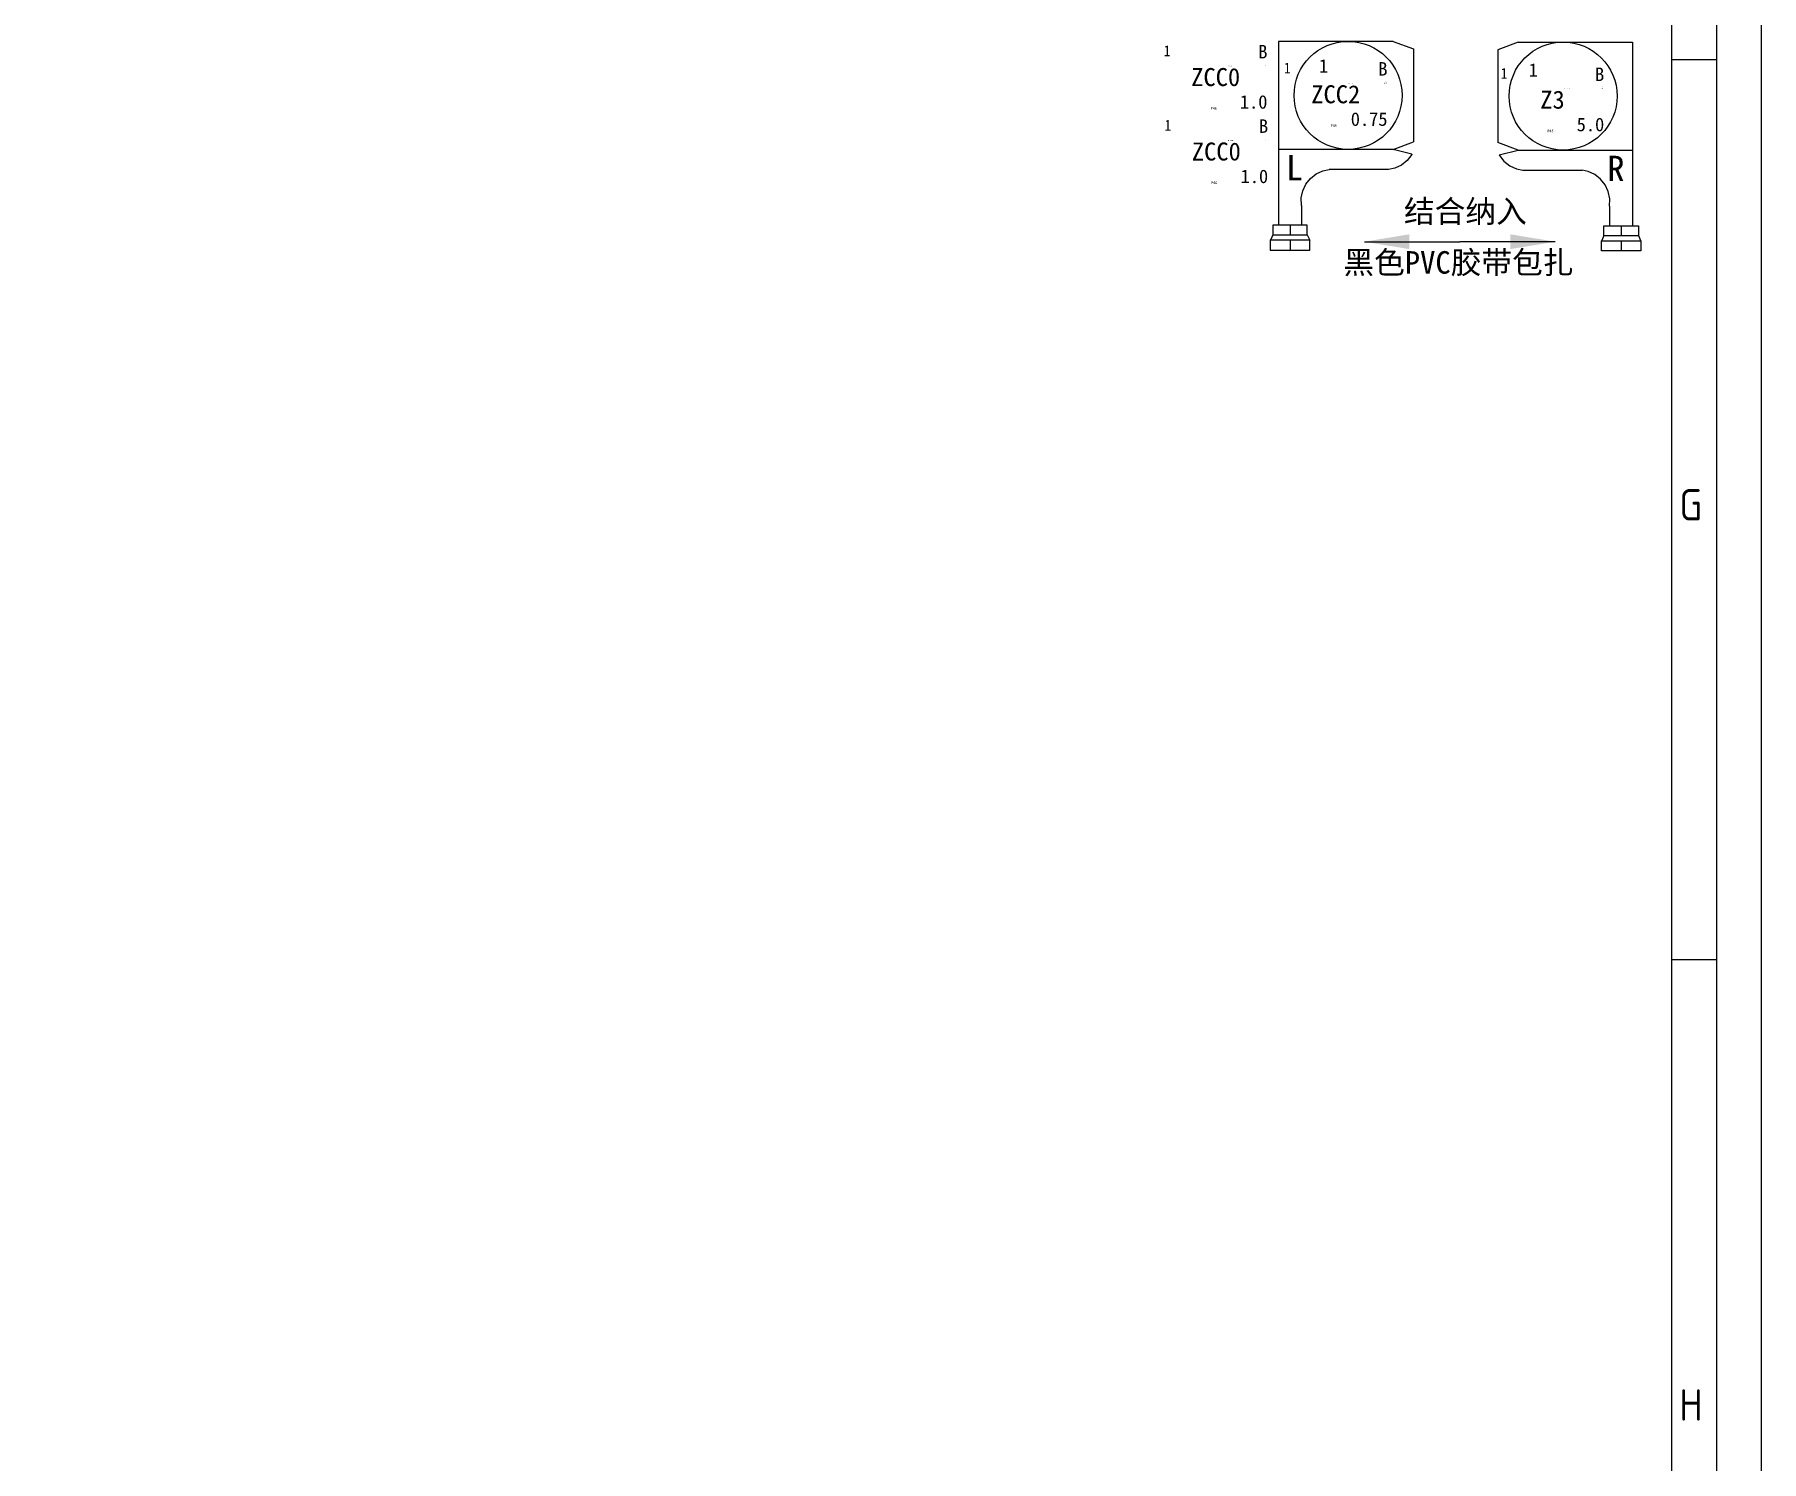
# Model space of a CAD drawing. Header units: millimetres. Extents: x -2653 to 6698, y -4403 to -42.
# Drawn here: x 811.7 to 1003.6, y -1098 to -939.5 of the extents above; entities that cross this region are included whole.
import ezdxf
from ezdxf.enums import TextEntityAlignment as Align

# ---------------------------------------------------------------- set-up
doc = ezdxf.new("R2010")
doc.units = ezdxf.units.MM
doc.header["$MEASUREMENT"] = 0
for name, color, linetype in [('4', 4, 'Continuous'), ('DIM', 6, 'Continuous'), ('文字', 3, 'Continuous'), ('轮廓线', 7, 'Continuous')]:
    doc.layers.add(name, color=color, linetype=linetype)
for name, color, linetype, plot in [('隐藏-剥皮长度', 2, 'Continuous', False), ('隐藏-加余量', 1, 'Continuous', False), ('隐藏-备注', 1, 'Continuous', False), ('隐藏-孔位', 1, 'Continuous', False), ('隐藏-对应端子', 2, 'Continuous', False), ('隐藏-规格', 1, 'Continuous', False), ('隐藏-辅助信息', 3, 'Continuous', False), ('隐藏-防水栓', 2, 'Continuous', False)]:
    doc.layers.add(name, color=color, linetype=linetype, plot=plot)
doc.styles.add('4eff5b8b_GB2312_Style', font='', dxfattribs={"height": 2.5})
doc.styles.add('CL', font='', dxfattribs={"height": 2})
doc.styles.add('GBHZ', font='gbenor.shx', dxfattribs={"bigfont": 'gbcbig.shx'})
doc.styles.get("Standard").update_dxf_attribs({"font": 'txt', "bigfont": 'gbcbig.shx'})
doc.styles.add('灯泡', font='', dxfattribs={"width": 0.7})
doc.styles.get('4eff5b8b_GB2312_Style').set_extended_font_data('SimSun')
doc.styles.get('CL').set_extended_font_data('SimSun')
doc.styles.get('灯泡').set_extended_font_data('NSimSun')
doc.dimstyles.new('中线标注', dxfattribs={"dimtxt": 2.5, "dimasz": 2, "dimexe": 1.25, "dimexo": 0.1, "dimtad": 0, "dimtoh": 1, "dimdec": 1, "dimdsep": 46, "dimtxsty": 'Standard', "dimcen": 3, "dimclre": 256, "dimclrt": 256, "dimadec": 0, "dimazin": 2, "dimtfac": 1, "dimtmove": 0, "dimatfit": 3, "dimfxl": 1, "dimarcsym": 0})

# ---------------------------------------------------------------- blocks, each defined once
blk = doc.blocks.new('电线2')
at = {"layer": '轮廓线', "color": 7, "style": 'CL', "flags": 4}
for tag, p in [('颜色', (5.88, 2.8)), ('线径', (5.88, -2.78))]:
    blk.add_attdef(tag, text='', height=1.5, dxfattribs=at).set_placement(p, align=Align.MIDDLE_RIGHT)
blk.add_attdef('线号', text='', height=2, dxfattribs=at).set_placement((0.13, -0.02), align=Align.MIDDLE_CENTER)
at = {"layer": '隐藏-剥皮长度', "color": 2, "style": 'CL', "width": 0.9, "flags": 4}
blk.add_attdef('剥皮', text='', height=0.1, dxfattribs=at).set_placement((5.74, 1.22), align=Align.MIDDLE_RIGHT)
at = {"layer": '隐藏-加余量', "color": 1, "style": 'CL', "width": 0.9, "flags": 4}
blk.add_attdef('加余量', text='', height=0.1, dxfattribs=at).set_placement((5.74, 1.36), align=Align.MIDDLE_RIGHT)
at = {"layer": '隐藏-备注', "color": 1, "style": 'CL', "width": 0.9, "flags": 5}
blk.add_attdef('备注', text='', height=0.1, dxfattribs=at).set_placement((3.7, -1.38), align=Align.MIDDLE_CENTER)
at = {"layer": '隐藏-孔位', "color": 6, "style": 'CL', "width": 0.9, "flags": 4}
blk.add_attdef('孔位', text='', height=1.2, dxfattribs=at).set_placement((-5.62, 2.91), align=Align.MIDDLE_LEFT)
at = {"layer": '隐藏-对应端子', "color": 2, "style": 'CL', "width": 0.9, "flags": 4}
blk.add_attdef('对应簧片', text='', height=0.1, dxfattribs=at).set_placement((2.06, 1.21), align=Align.MIDDLE_RIGHT)
at = {"layer": '隐藏-规格', "color": 1, "style": 'CL', "width": 0.9, "flags": 5}
blk.add_attdef('规格', text='', height=0.2, dxfattribs=at).set_placement((5.74, -1.39), align=Align.MIDDLE_RIGHT)
at = {"layer": '隐藏-辅助信息', "color": 3, "style": 'CL', "width": 0.9, "flags": 5}
for tag, p in [('供方编码', (3.7, 1.24)), ('编码', (3.7, 1.37))]:
    blk.add_attdef(tag, text='', height=0.1, dxfattribs=at).set_placement(p, align=Align.MIDDLE_CENTER)
at = {"layer": '隐藏-辅助信息', "color": 2, "style": 'CL', "width": 0.9, "flags": 5}
for tag, p in [('辅助', (3.7, 1.51)), ('标识管', (3.7, -1.14))]:
    blk.add_attdef(tag, text='', height=0.1, dxfattribs=at).set_placement(p, align=Align.MIDDLE_CENTER)
at = {"layer": '隐藏-辅助信息', "color": 3, "style": 'CL', "width": 0.9, "flags": 5}
for tag, p in [('线种', (2.06, -1.26)), ('工位', (2.06, -1.38))]:
    blk.add_attdef(tag, text='', height=0.1, dxfattribs=at).set_placement(p, align=Align.MIDDLE_RIGHT)
at = {"layer": '隐藏-辅助信息', "color": 1, "style": 'CL', "width": 0.9, "flags": 5}
blk.add_attdef('选项', text='', height=0.1, dxfattribs=at).set_placement((3.7, -1.26), align=Align.MIDDLE_CENTER)
at = {"layer": '隐藏-辅助信息', "color": 4, "style": 'CL', "width": 0.9, "flags": 4}
blk.add_attdef('位置', text='', height=0.3, dxfattribs=at).set_placement((-0.09, -3.49), align=Align.MIDDLE_CENTER)
at = {"layer": '隐藏-防水栓', "color": 2, "style": 'CL', "width": 0.9, "flags": 4}
blk.add_attdef('防水栓', text='', height=0.1, dxfattribs=at).set_placement((2.06, 1.36), align=Align.MIDDLE_RIGHT)
blk = doc.blocks.new('ST710591-3')
at = {"color": 0, "linetype": 'Continuous', "lineweight": -3}
for p, q in [((126.6, 41.61), (124.34, 40.76)), ((124.34, 40.76), (124.34, 30.46)), ((126.6, 41.61), (139.32, 41.61)), ((139.32, 41.61), (139.32, 21.18)), ((126.6, 29.61), (124.34, 30.46)), ((124.5, 29.09), (126.6, 29.61)), ((124.5, 29.09), (124.53, 29.02)), ((124.53, 29.02), (125.03, 28.38)), ((126.6, 29.61), (139.32, 29.61)), ((125.03, 28.38), (125.68, 27.87)), ((125.68, 27.87), (126.41, 27.53)), ((126.41, 27.53), (127.11, 27.38)), ((127.11, 27.38), (133.7, 27.38)), ((134.39, 27.23), (133.7, 27.38)), ((135.13, 26.88), (134.39, 27.23)), ((135.77, 26.38), (135.13, 26.88)), ((136.28, 25.73), (135.77, 26.38)), ((136.62, 25), (136.28, 25.73)), ((136.79, 24.2), (136.62, 25)), ((136.77, 23.39), (136.79, 24.2)), ((136.77, 23.39), (136.77, 21.18)), ((136.13, 20.1), (136.13, 21.18)), ((136.13, 21.18), (139.97, 21.18)), ((138.05, 21.18), (138.05, 20.1)), ((139.97, 21.18), (139.97, 20.1)), ((135.9, 19.58), (135.86, 19.53)), ((135.86, 18.4), (135.86, 19.53)), ((135.86, 19.53), (140.25, 19.53)), ((136.14, 20.12), (135.9, 19.58)), ((139.97, 20.1), (136.13, 20.1)), ((138.05, 19.53), (138.05, 18.4)), ((139.96, 20.11), (140.2, 19.58)), ((139.97, 20.1), (139.97, 20.1)), ((140.2, 19.58), (140.25, 19.53)), ((140.25, 19.53), (140.25, 18.4)), ((140.25, 18.4), (135.86, 18.4))]:
    blk.add_line(p, q, dxfattribs=at)
at = {"lineweight": -3}
blk.add_circle((131.6, 35.61), 6, dxfattribs=at)
at = {"color": 0, "linetype": 'Continuous', "lineweight": -3, "style": '4eff5b8b_GB2312_Style'}
blk.add_text('R', height=2.8, dxfattribs=at).set_placement((136.51, 26.18))
at = {"lineweight": -3, "insert": (128.8, 37.75), "char_height": 1.5, "width": 2.2473, "attachment_point": 9}
blk.add_mtext('{\\fSimSun|b0|i0|c134|p2;1}', dxfattribs=at)
blk = doc.blocks.new('ST710505-3')
at = {"color": 0, "linetype": 'Continuous', "lineweight": -3}
for p, q in [((138.61, 43), (125.88, 43)), ((125.88, 43), (125.88, 22.58)), ((138.61, 43), (140.87, 42.16)), ((140.87, 42.16), (140.87, 31.85)), ((138.61, 31), (125.88, 31)), ((138.61, 31), (140.87, 31.85)), ((140.71, 30.48), (138.61, 31)), ((138.8, 28.92), (138.1, 28.77)), ((139.53, 29.26), (138.8, 28.92)), ((140.18, 29.77), (139.53, 29.26)), ((140.68, 30.42), (140.18, 29.77)), ((140.71, 30.48), (140.68, 30.42)), ((128.59, 26.39), (128.93, 27.12)), ((128.93, 27.12), (129.44, 27.77)), ((129.44, 27.77), (130.08, 28.27)), ((130.08, 28.27), (130.82, 28.62)), ((130.82, 28.62), (131.51, 28.77)), ((138.1, 28.77), (131.51, 28.77)), ((128.41, 25.6), (128.59, 26.39)), ((128.44, 24.78), (128.41, 25.6)), ((128.44, 24.78), (128.44, 22.58)), ((125.25, 21.51), (125.01, 20.97)), ((129.08, 22.58), (125.24, 22.58)), ((125.24, 22.58), (125.24, 21.49)), ((125.24, 21.49), (129.08, 21.49)), ((125.24, 21.49), (125.24, 21.49)), ((127.16, 22.58), (127.16, 21.49)), ((129.07, 21.51), (129.31, 20.97)), ((129.08, 21.49), (129.08, 22.58)), ((125.01, 20.97), (124.96, 20.92)), ((129.35, 20.92), (124.96, 20.92)), ((124.96, 20.92), (124.96, 19.8)), ((124.96, 19.8), (129.35, 19.8)), ((127.16, 20.92), (127.16, 19.8)), ((129.31, 20.97), (129.35, 20.92)), ((129.35, 19.8), (129.35, 20.92))]:
    blk.add_line(p, q, dxfattribs=at)
at = {"lineweight": -3}
blk.add_circle((133.61, 37), 6, dxfattribs=at)
at = {"color": 0, "linetype": 'Continuous', "lineweight": -3, "style": '4eff5b8b_GB2312_Style'}
blk.add_text('L', height=2.8, dxfattribs=at).set_placement((126.71, 27.57))
at = {"lineweight": -3, "insert": (130.38, 39.52), "char_height": 1.5, "width": 2.2473, "attachment_point": 7}
blk.add_mtext('{\\fSimSun|b0|i0|c134|p2;1}', dxfattribs=at)
blk = doc.blocks.new('06A0TK')
for p, q in [((1184, 236), (1179, 236)), ((1184, 136), (1179, 136))]:
    blk.add_line(p, q)
for points in [[(0, 0), (1189, 0), (1189, 841), (0, 841)], [(1184, 5), (20, 5), (20, 836), (1184, 836)]]:
    blk.add_lwpolyline(points, close=True)
at = {"layer": '4'}
blk.add_lwpolyline([(1179, 10), (25, 10), (25, 831), (1179, 831)], close=True, dxfattribs=at)
at = {"style": 'GBHZ'}
for s, p in [('G', (1179.88, 184.82)), ('H', (1179.88, 84.82))]:
    blk.add_text(s, height=3.5, dxfattribs=at).set_placement(p)
blk = doc.blocks.new('图框')
at = {"color": 0}
blk.add_blockref('06A0TK', (-348, 0), dxfattribs=at)
at = {"color": 0, "style": '灯泡', "flags": 12}
blk.add_attdef('线束型号', text='', height=4, dxfattribs=at).set_placement((798.5, 45), align=Align.MIDDLE_CENTER)
at = {"color": 0, "style": '灯泡', "width": 0.9, "flags": 12}
for tag, height, p in [('线束名称', 5, (733.5, 40)), ('适用车型', 3, (808.5, 37.5)), ('方案号', 3, (808.5, 32.5)), ('图纸日期', 3, (808.5, 27.5)), ('公司名', 5, (728.5, 20)), ('通知书', 3, (808.5, 22.5)), ('识别号', 3, (808.5, 17.5)), ('图幅', 3, (789.75, 12.5)), ('质量', 3, (822.25, 12.5))]:
    blk.add_attdef(tag, text='', height=height, dxfattribs=at).set_placement(p, align=Align.MIDDLE_CENTER)

msp = doc.modelspace()

# ---------------------------------------------------------------- block references
for name, p in [('图框', (162.57, -1178.27)), ('ST710505-3', (824.03, -983.21)), ('ST710591-3', (849.93, -981.9))]:
    msp.add_blockref(name, p)
at = {"lineweight": -3}
ref = msp.add_blockref('电线2', (942.8, -944.16), dxfattribs=at)
ref.add_attrib('线号', 'ZCC0', dxfattribs={"layer": '轮廓线', "color": 7, "height": 2, "style": 'CL'}).set_placement((942.93, -944.18), align=Align.MIDDLE_CENTER)
ref.add_attrib('线径', '1.0', dxfattribs={"layer": '轮廓线', "color": 7, "height": 1.5, "style": 'CL'}).set_placement((948.68, -946.94), align=Align.MIDDLE_RIGHT)
ref.add_attrib('颜色', 'B', dxfattribs={"layer": '轮廓线', "color": 7, "height": 1.5, "style": 'CL'}).set_placement((948.68, -941.36), align=Align.MIDDLE_RIGHT)
ref.add_attrib('孔位', '1', dxfattribs={"layer": '隐藏-孔位', "color": 6, "height": 1.2, "style": 'CL', "width": 0.9}).set_placement((937.17, -941.26), align=Align.MIDDLE_LEFT)
ref.add_attrib('剥皮', '6.5', dxfattribs={"layer": '隐藏-剥皮长度', "color": 2, "height": 0.1, "style": 'CL', "width": 0.9}).set_placement((948.54, -942.94), align=Align.MIDDLE_RIGHT)
ref.add_attrib('对应簧片', 'PP1108401', dxfattribs={"layer": '隐藏-对应端子', "color": 2, "height": 0.1, "style": 'CL', "width": 0.9}).set_placement((944.86, -942.95), align=Align.MIDDLE_RIGHT)
ref.add_attrib('加余量', '80', dxfattribs={"layer": '隐藏-加余量', "color": 1, "height": 0.1, "style": 'CL', "width": 0.9}).set_placement((948.54, -942.8), align=Align.MIDDLE_RIGHT)
ref.add_attrib('位置', 'P46', dxfattribs={"layer": '隐藏-辅助信息', "color": 4, "height": 0.3, "style": 'CL', "width": 0.9}).set_placement((942.71, -947.65), align=Align.MIDDLE_CENTER)
ref = msp.add_blockref('电线2', (956.14, -946.08), dxfattribs=at)
ref.add_attrib('线号', 'ZCC2', dxfattribs={"layer": '轮廓线', "color": 7, "height": 2, "style": 'CL'}).set_placement((956.27, -946.09), align=Align.MIDDLE_CENTER)
ref.add_attrib('线径', '0.75', dxfattribs={"layer": '轮廓线', "color": 7, "height": 1.5, "style": 'CL'}).set_placement((962.02, -948.85), align=Align.MIDDLE_RIGHT)
ref.add_attrib('颜色', 'B', dxfattribs={"layer": '轮廓线', "color": 7, "height": 1.5, "style": 'CL'}).set_placement((962.02, -943.27), align=Align.MIDDLE_RIGHT)
ref.add_attrib('孔位', '1', dxfattribs={"layer": '隐藏-孔位', "color": 6, "height": 1.2, "style": 'CL', "width": 0.9}).set_placement((950.52, -943.17), align=Align.MIDDLE_LEFT)
ref.add_attrib('剥皮', '6.5', dxfattribs={"layer": '隐藏-剥皮长度', "color": 2, "height": 0.1, "style": 'CL', "width": 0.9}).set_placement((961.89, -944.86), align=Align.MIDDLE_RIGHT)
ref.add_attrib('对应簧片', 'PP1108401', dxfattribs={"layer": '隐藏-对应端子', "color": 2, "height": 0.1, "style": 'CL', "width": 0.9}).set_placement((958.2, -944.87), align=Align.MIDDLE_RIGHT)
ref.add_attrib('加余量', '-5', dxfattribs={"layer": '隐藏-加余量', "color": 1, "height": 0.1, "style": 'CL', "width": 0.9}).set_placement((961.89, -944.72), align=Align.MIDDLE_RIGHT)
ref.add_attrib('位置', 'P46', dxfattribs={"layer": '隐藏-辅助信息', "color": 4, "height": 0.3, "style": 'CL', "width": 0.9}).set_placement((956.05, -949.57), align=Align.MIDDLE_CENTER)
ref = msp.add_blockref('电线2', (980.22, -946.67), dxfattribs=at)
ref.add_attrib('线号', 'Z3', dxfattribs={"layer": '轮廓线', "color": 7, "height": 2, "style": 'CL'}).set_placement((980.35, -946.69), align=Align.MIDDLE_CENTER)
ref.add_attrib('线径', '5.0', dxfattribs={"layer": '轮廓线', "color": 7, "height": 1.5, "style": 'CL'}).set_placement((986.1, -949.45), align=Align.MIDDLE_RIGHT)
ref.add_attrib('颜色', 'B', dxfattribs={"layer": '轮廓线', "color": 7, "height": 1.5, "style": 'CL'}).set_placement((986.1, -943.87), align=Align.MIDDLE_RIGHT)
ref.add_attrib('孔位', '1', dxfattribs={"layer": '隐藏-孔位', "color": 6, "height": 1.2, "style": 'CL', "width": 0.9}).set_placement((974.6, -943.77), align=Align.MIDDLE_LEFT)
ref.add_attrib('剥皮', '6.5', dxfattribs={"layer": '隐藏-剥皮长度', "color": 2, "height": 0.1, "style": 'CL', "width": 0.9}).set_placement((985.97, -945.45), align=Align.MIDDLE_RIGHT)
ref.add_attrib('对应簧片', 'PP1108402', dxfattribs={"layer": '隐藏-对应端子', "color": 2, "height": 0.1, "style": 'CL', "width": 0.9}).set_placement((982.28, -945.46), align=Align.MIDDLE_RIGHT)
ref.add_attrib('加余量', '-5', dxfattribs={"layer": '隐藏-加余量', "color": 1, "height": 0.1, "style": 'CL', "width": 0.9}).set_placement((985.97, -945.31), align=Align.MIDDLE_RIGHT)
ref.add_attrib('位置', 'P45', dxfattribs={"layer": '隐藏-辅助信息', "color": 4, "height": 0.3, "style": 'CL', "width": 0.9}).set_placement((980.13, -950.16), align=Align.MIDDLE_CENTER)
ref = msp.add_blockref('电线2', (942.88, -952.43), dxfattribs=at)
ref.add_attrib('线号', 'ZCC0', dxfattribs={"layer": '轮廓线', "color": 7, "height": 2, "style": 'CL'}).set_placement((943, -952.45), align=Align.MIDDLE_CENTER)
ref.add_attrib('线径', '1.0', dxfattribs={"layer": '轮廓线', "color": 7, "height": 1.5, "style": 'CL'}).set_placement((948.76, -955.21), align=Align.MIDDLE_RIGHT)
ref.add_attrib('颜色', 'B', dxfattribs={"layer": '轮廓线', "color": 7, "height": 1.5, "style": 'CL'}).set_placement((948.76, -949.63), align=Align.MIDDLE_RIGHT)
ref.add_attrib('孔位', '1', dxfattribs={"layer": '隐藏-孔位', "color": 6, "height": 1.2, "style": 'CL', "width": 0.9}).set_placement((937.25, -949.53), align=Align.MIDDLE_LEFT)
ref.add_attrib('剥皮', '6.5', dxfattribs={"layer": '隐藏-剥皮长度', "color": 2, "height": 0.1, "style": 'CL', "width": 0.9}).set_placement((948.62, -951.21), align=Align.MIDDLE_RIGHT)
ref.add_attrib('对应簧片', 'PP1108401', dxfattribs={"layer": '隐藏-对应端子', "color": 2, "height": 0.1, "style": 'CL', "width": 0.9}).set_placement((944.93, -951.23), align=Align.MIDDLE_RIGHT)
ref.add_attrib('位置', 'P46', dxfattribs={"layer": '隐藏-辅助信息', "color": 4, "height": 0.3, "style": 'CL', "width": 0.9}).set_placement((942.78, -955.92), align=Align.MIDDLE_CENTER)

# ---------------------------------------------------------------- texts
at = {"layer": '文字', "lineweight": -3, "char_height": 2.5, "attachment_point": 1, "style": 'CL'}
for s, insert, width in [('结合纳入', (963.85, -957.85), 25.3246), ('黑色PVC胶带包扎', (957.12, -963.52), 31.365)]:
    msp.add_mtext(s, dxfattribs=dict(at, insert=insert, width=width))

# ---------------------------------------------------------------- leaders
at = {"layer": 'DIM', "lineweight": -3}
for points in [[(959.45, -962.47), (970.05, -962.47)], [(980.66, -962.47), (970.05, -962.47)]]:
    msp.add_leader(points, dimstyle='中线标注', override={"dimasz": 5, "dimgap": 0.625, "dimtad": 0}, dxfattribs=at)

doc.saveas('drawing.dxf')
